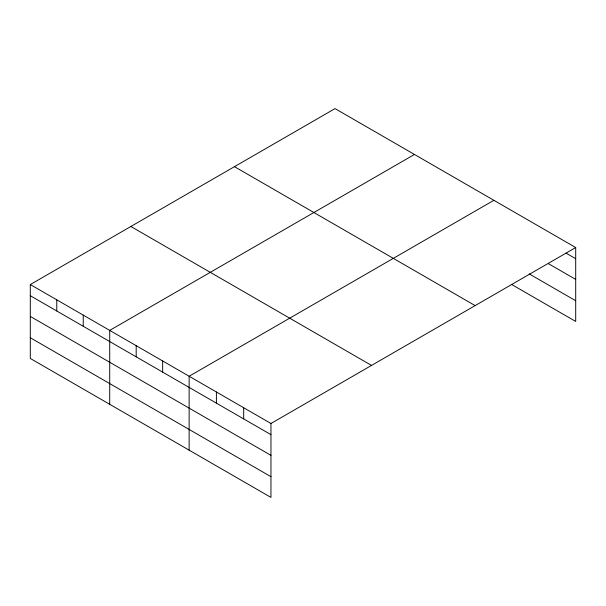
<?xml version="1.0" encoding="UTF-8"?>
<svg xmlns="http://www.w3.org/2000/svg" width="606" height="606" viewBox="0 0 606 606"><rect width="100%" height="100%" fill="white"/><g stroke="black" fill="none" stroke-linecap="round" stroke-linejoin="round"><path stroke-width="0.91" d="M575.7 247.543L335.042 108.603L30.3 284.547L30.3 358.457L270.958 497.397L270.958 423.488L575.7 247.543L575.7 321.453L511.525 284.403M414.459 154.454L109.716 330.399L109.716 404.3M493.875 200.306L189.133 376.25L189.133 450.152M566.072 253.149L575.7 258.701M548.422 263.663L575.7 279.411M529.174 273.882L575.7 300.743M234.477 166.665L475.134 305.606M130.866 226.485L371.523 365.426M30.3 284.547L270.958 423.488M30.3 295.705L270.958 434.646M30.3 316.408L270.958 455.356M30.3 337.747L270.958 476.687M243.68 407.74L243.68 418.897M216.41 391.999L216.41 403.149M162.658 360.964L162.658 372.122M136.191 345.685L136.191 356.836M83.242 315.112L83.242 326.27M56.775 299.834L56.775 310.984"/></g></svg>
